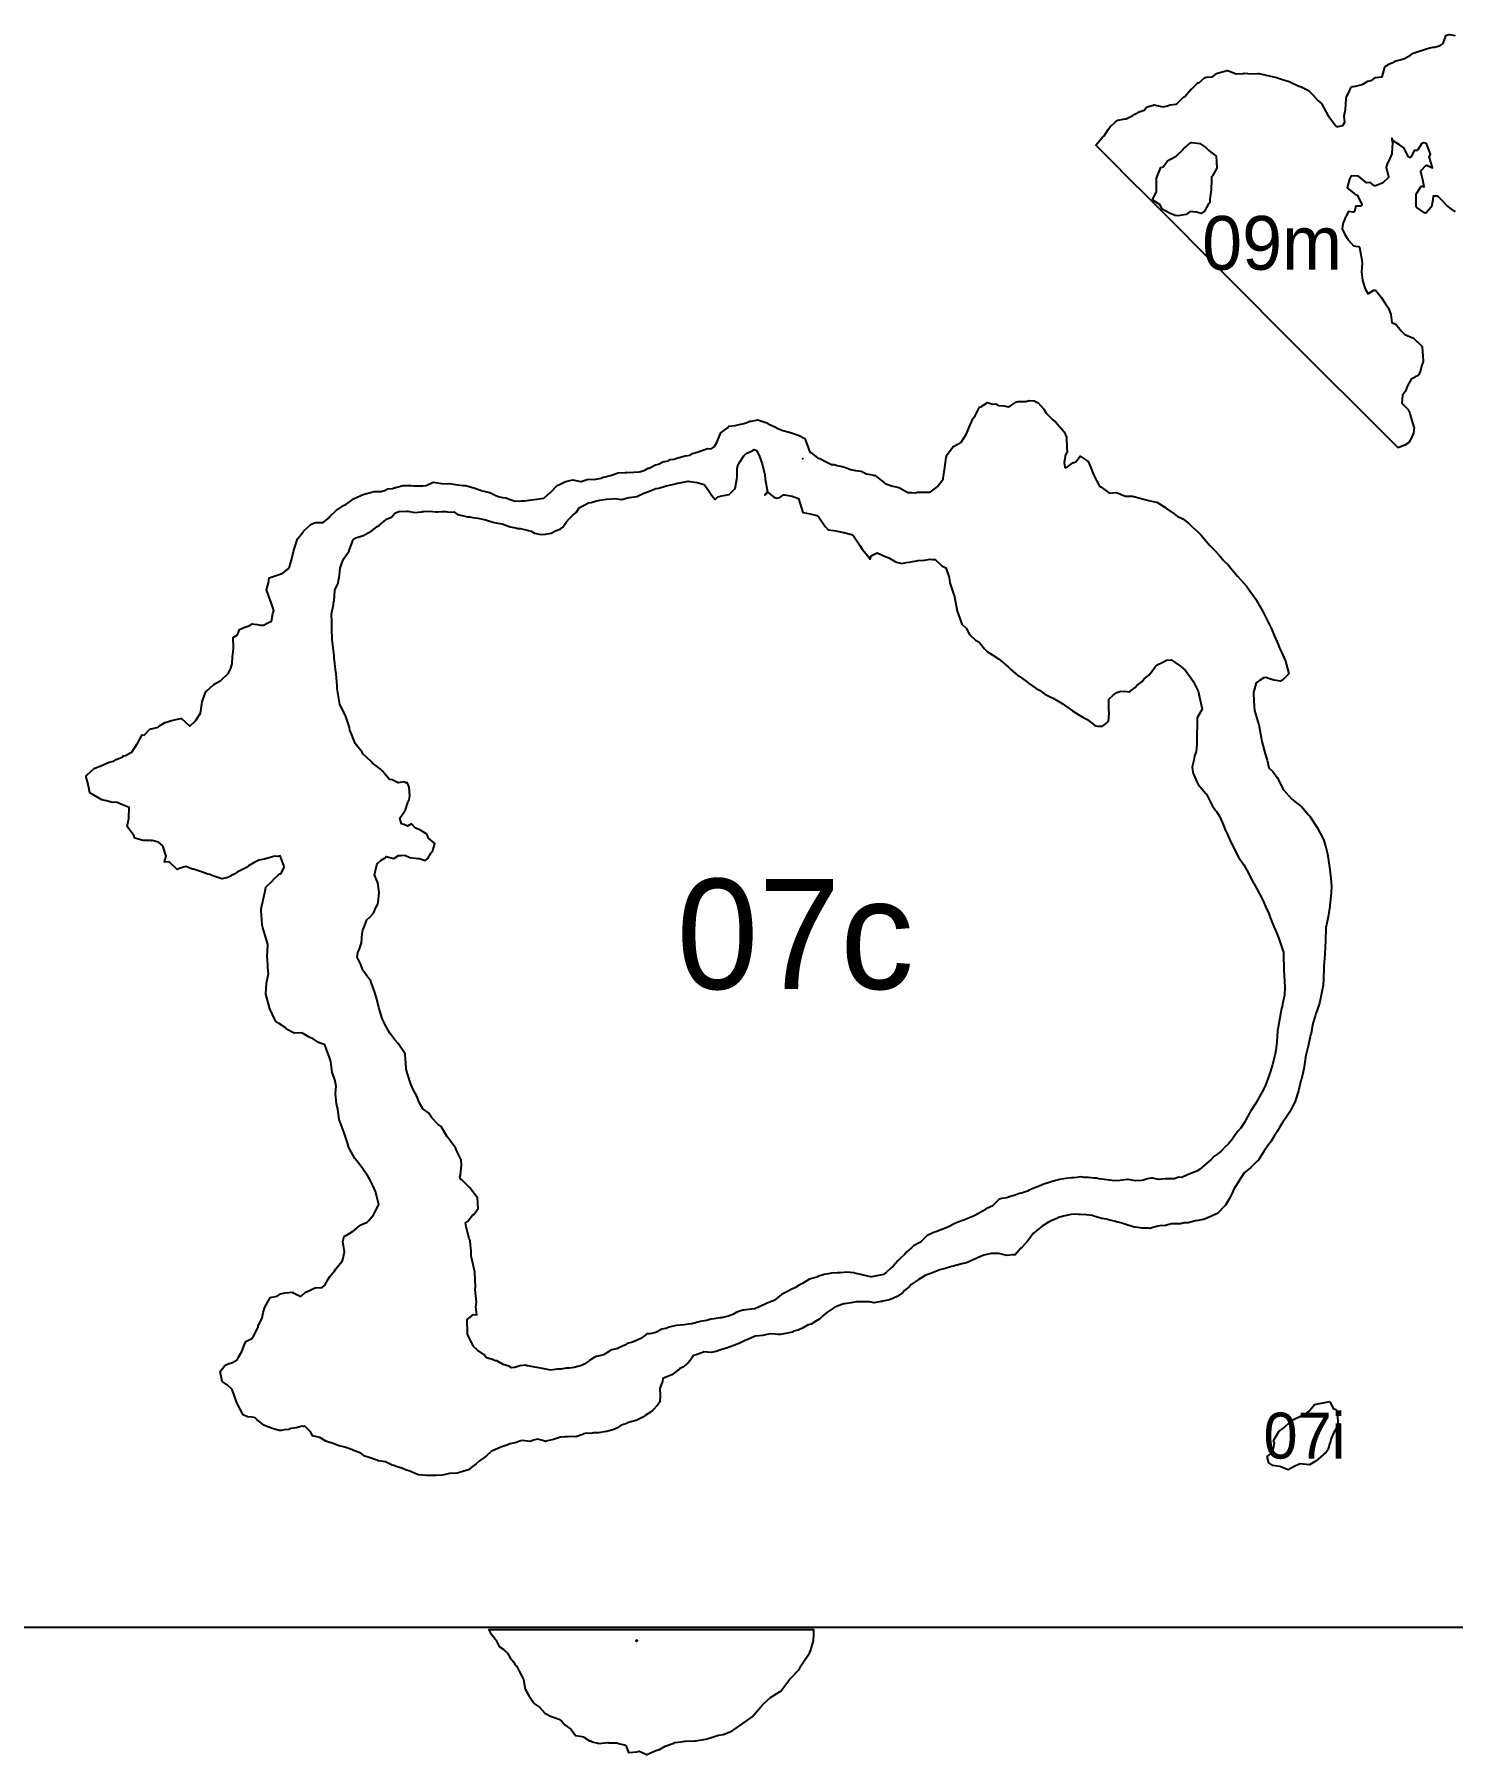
# Model space of a CAD drawing. Header units: millimetres. Extents: x 0 to 600, y 0 to 900.
# Drawn here: x 128.2 to 205.5, y 725.8 to 819.5 of the extents above; entities that cross this region are included whole.
import ezdxf
from ezdxf.enums import TextEntityAlignment as Align

# ---------------------------------------------------------------- set-up
doc = ezdxf.new("R2010")
doc.units = ezdxf.units.MM
doc.layers.add('CORTE', color=1, linetype='Continuous')
doc.layers.add('GRABADO', color=5, linetype='Continuous')

msp = doc.modelspace()

# ---------------------------------------------------------------- linework, layer by layer
at = {"layer": 'CORTE'}
for points in [[(205.63, 809.848), (205.402, 810.01), (205.155, 810.205), (205.15, 810.208), (204.882, 810.491), (204.674, 810.712), (204.424, 810.703), (204.396, 810.503), (204.32, 810.134), (204.317, 810.118), (204.305, 810.102), (204.047, 809.811), (204.039, 809.803), (204.024, 809.794), (204.009, 809.789), (203.985, 809.786), (203.961, 809.794), (203.952, 809.8), (203.522, 810.094), (203.514, 810.101), (203.506, 810.111), (203.495, 810.128), (203.492, 810.145), (203.492, 810.152), (203.496, 810.824), (203.496, 810.833), (203.5, 810.847), (203.505, 810.859), (203.749, 811.222), (203.764, 811.236), (203.787, 811.247), (203.806, 811.249), (203.82, 811.248), (203.921, 811.221), (203.87, 811.499), (203.739, 812.047), (203.737, 812.056), (203.737, 812.067), (203.739, 812.076), (203.744, 812.096), (203.756, 812.112), (204.018, 812.373), (204.032, 812.385), (204.054, 812.391), (204.063, 812.392), (204.076, 812.392), (204.092, 812.388), (204.098, 812.385), (204.376, 812.256), (204.21, 812.808), (204.206, 812.816), (204.206, 812.832), (204.206, 812.836), (204.206, 812.846), (204.21, 812.859), (204.273, 813.001), (204.059, 813.581), (203.887, 813.604), (203.787, 813.558), (203.576, 813.227), (203.571, 813.22), (203.559, 813.207), (203.547, 813.2), (203.534, 813.194), (203.518, 813.191), (203.511, 813.191), (203.389, 813.193), (203.213, 812.858), (203.209, 812.847), (203.19, 812.828), (203.178, 812.82), (203.164, 812.814), (203.137, 812.811), (203.114, 812.818), (203.102, 812.825), (203.09, 812.834), (203.083, 812.843), (203.079, 812.849), (202.819, 813.342), (202.586, 813.495), (202.243, 813.722), (202.237, 813.726), (202.226, 813.736), (202.221, 813.744), (202.218, 813.75), (202.169, 813.867), (202.164, 813.791), (202.197, 813.639), (202.199, 813.631), (202.199, 813.621), (202.164, 813.038), (202.162, 813.028), (202.159, 813.019), (201.983, 812.588), (201.979, 812.581), (201.978, 812.579), (201.926, 812.503), (201.849, 812.284), (201.975, 811.766), (201.975, 811.752), (201.974, 811.74), (201.971, 811.729), (201.962, 811.711), (201.694, 811.444), (201.681, 811.438), (201.511, 811.366), (201.279, 811.268), (201.272, 811.266), (201.266, 811.264), (201.258, 811.263), (201.246, 811.263), (201.234, 811.266), (201.227, 811.268), (201.218, 811.271), (201.21, 811.277), (200.983, 811.446), (200.809, 811.436), (200.804, 811.436), (200.789, 811.438), (200.773, 811.444), (200.763, 811.45), (200.34, 811.795), (200.327, 811.796), (200.322, 811.797), (200.29, 811.803), (199.954, 811.819), (199.855, 811.625), (199.722, 811.162), (200.105, 810.852), (200.244, 810.786), (200.258, 810.775), (200.266, 810.764), (200.27, 810.759), (200.525, 810.274), (200.53, 810.263), (200.533, 810.245), (200.532, 810.227), (200.526, 810.208), (200.516, 810.194), (200.505, 810.183), (200.498, 810.177), (200.489, 810.172), (200.478, 810.168), (200.467, 810.166), (200.202, 810.156), (200.127, 809.882), (200.125, 809.877), (200.117, 809.861), (200.101, 809.845), (200.086, 809.836), (200.075, 809.832), (200.06, 809.828), (200.046, 809.83), (199.801, 809.865), (199.648, 809.607), (199.507, 809.248), (199.466, 809.076), (199.453, 808.926), (199.593, 808.659), (199.786, 808.323), (200.083, 808.001), (200.337, 807.973), (200.345, 807.972), (200.355, 807.968), (200.363, 807.965), (200.371, 807.96), (200.382, 807.951), (200.395, 807.933), (200.4, 807.918), (200.402, 807.912), (200.503, 807.324), (200.546, 807.072), (200.547, 807.062), (200.546, 807.053), (200.502, 806.576), (200.56, 806.109), (200.704, 805.658), (200.834, 805.435), (200.865, 805.392), (200.891, 805.404), (201.184, 805.577), (201.19, 805.583), (201.211, 805.59), (201.221, 805.592), (201.234, 805.593), (201.248, 805.591), (201.262, 805.586), (201.273, 805.579), (201.283, 805.571), (201.574, 805.21), (201.577, 805.207), (201.816, 804.84), (201.977, 804.613), (201.981, 804.606), (201.984, 804.6), (202.101, 804.26), (202.104, 804.253), (202.164, 803.826), (202.369, 803.74), (202.375, 803.737), (202.386, 803.729), (202.676, 803.366), (202.878, 803.17), (203.253, 803.012), (203.311, 802.996), (203.327, 802.987), (203.799, 802.531), (203.809, 802.521), (203.818, 802.501), (203.821, 802.488), (203.869, 801.735), (203.87, 801.722), (203.866, 801.708), (203.785, 801.44), (203.702, 801.146), (203.702, 801.139), (203.621, 800.968), (203.615, 800.956), (203.601, 800.943), (203.592, 800.937), (203.254, 800.755), (203.25, 800.753), (203.215, 800.74), (203.007, 800.335), (202.906, 800.086), (202.902, 800.077), (202.744, 799.866), (202.707, 799.424), (203.046, 799.085), (203.051, 799.077), (203.055, 799.072), (203.142, 798.891), (203.145, 798.886), (203.19, 798.729), (203.37, 798.114), (203.371, 798.105), (203.372, 798.096), (203.339, 797.805), (203.336, 797.796), (203.26, 797.591), (203.258, 797.585), (203.084, 797.289), (203.079, 797.28), (203.066, 797.268), (202.871, 797.15), (202.867, 797.145), (202.551, 797.019), (202.549, 797.018), (202.536, 797.014), (202.52, 797.012), (202.508, 797.013), (202.492, 797.017), (202.474, 797.028), (196.304, 803.198), (196.304, 803.198), (193.83, 805.672), (191.938, 807.564), (190.256, 809.246), (188.874, 810.628), (187.765, 811.737), (187.021, 812.481), (187.021, 812.481), (186.023, 813.479), (186.119, 813.598), (186.409, 813.934), (186.416, 813.94), (186.421, 813.944), (186.488, 813.992), (186.714, 814.351), (186.825, 814.512), (186.829, 814.518), (186.84, 814.529), (187.092, 814.739), (187.093, 814.74), (187.227, 814.842), (187.238, 814.85), (187.252, 814.853), (187.613, 814.916), (187.617, 814.917), (187.67, 814.921), (187.687, 814.925), (188.041, 815.099), (188.151, 815.166), (188.152, 815.168), (188.433, 815.319), (188.439, 815.322), (188.668, 815.397), (188.8, 815.549), (188.807, 815.556), (188.815, 815.561), (188.824, 815.567), (189.167, 815.672), (189.178, 815.674), (189.185, 815.674), (189.27, 815.672), (189.278, 815.671), (189.285, 815.669), (189.358, 815.642), (189.698, 815.569), (189.94, 815.633), (190.079, 815.679), (190.085, 815.681), (190.384, 815.726), (190.463, 815.755), (190.469, 815.766), (190.474, 815.775), (190.482, 815.782), (190.833, 816.112), (190.837, 816.117), (190.846, 816.122), (190.874, 816.139), (191.196, 816.505), (191.204, 816.513), (191.217, 816.521), (191.234, 816.528), (191.25, 816.529), (191.57, 816.858), (191.577, 816.865), (191.592, 816.874), (191.606, 816.878), (191.636, 816.883), (191.959, 817.162), (191.972, 817.17), (191.983, 817.174), (192.082, 817.196), (192.088, 817.197), (192.391, 817.211), (192.588, 817.376), (192.592, 817.38), (192.607, 817.389), (192.784, 817.45), (192.787, 817.451), (193.192, 817.546), (193.2, 817.547), (193.209, 817.547), (193.219, 817.545), (193.227, 817.543), (193.244, 817.537), (193.266, 817.529), (193.675, 817.371), (194.034, 817.398), (194.043, 817.398), (194.076, 817.393), (194.089, 817.397), (194.097, 817.399), (194.111, 817.401), (194.506, 817.378), (194.858, 817.393), (194.863, 817.393), (194.935, 817.386), (195.003, 817.377), (195.007, 817.377), (195.38, 817.278), (195.805, 817.197), (195.807, 817.197), (195.81, 817.196), (195.82, 817.194), (196.264, 817.038), (196.559, 816.952), (196.564, 816.951), (196.71, 816.887), (196.712, 816.887), (197.022, 816.733), (197.158, 816.685), (197.252, 816.655), (197.258, 816.652), (197.628, 816.456), (197.637, 816.449), (197.641, 816.445), (197.85, 816.223), (197.85, 816.223), (198.136, 815.913), (198.341, 815.739), (198.35, 815.73), (198.356, 815.72), (198.686, 815.083), (198.688, 815.08), (198.69, 815.074), (198.703, 815.059), (198.704, 815.057), (199.105, 814.539), (199.156, 814.507), (199.236, 814.494), (199.495, 814.553), (199.6, 814.735), (199.57, 815.064), (199.569, 815.07), (199.57, 815.084), (199.647, 815.423), (199.675, 816.016), (199.675, 816.022), (199.676, 816.03), (199.697, 816.124), (199.701, 816.135), (199.798, 816.309), (199.943, 816.638), (199.946, 816.643), (199.951, 816.65), (199.963, 816.662), (199.979, 816.672), (199.994, 816.677), (200.005, 816.678), (200.084, 816.677), (200.192, 816.691), (200.472, 816.77), (200.576, 816.812), (200.853, 816.968), (200.859, 816.972), (200.87, 816.975), (201.1, 817.026), (201.24, 817.15), (201.253, 817.157), (201.264, 817.161), (201.271, 817.163), (201.639, 817.204), (201.78, 817.738), (201.782, 817.745), (201.787, 817.754), (201.793, 817.765), (201.806, 817.778), (201.984, 817.887), (201.988, 817.89), (202.312, 818.033), (202.39, 818.073), (202.395, 818.075), (202.4, 818.077), (202.612, 818.131), (202.799, 818.18), (202.85, 818.211), (202.852, 818.213), (203.18, 818.393), (203.319, 818.492), (203.327, 818.496), (203.335, 818.499), (203.592, 818.584), (203.888, 818.683), (203.891, 818.684), (204, 818.711), (204.241, 818.784), (204.244, 818.785), (204.406, 818.821), (204.415, 818.824), (204.429, 818.824), (204.513, 818.82), (204.802, 818.91), (204.968, 819.023), (205.105, 819.437), (205.107, 819.445), (205.112, 819.453), (205.117, 819.461), (205.128, 819.472), (205.136, 819.477), (205.147, 819.484), (205.279, 819.516), (205.288, 819.519), (205.309, 819.519), (205.617, 819.459)], [(124.287, 732.757), (207.26, 732.757)]]:
    msp.add_lwpolyline(points, dxfattribs=at)
for points in [[(186.765, 794.529), (187.164, 794.555), (187.597, 794.376), (187.615, 794.375), (187.638, 794.365), (188.031, 794.371), (188.451, 794.249), (188.476, 794.246), (188.51, 794.235), (188.917, 794.13), (189.233, 794.048), (189.36, 794.03), (189.646, 793.849), (189.844, 793.725), (189.892, 793.677), (190.309, 793.406), (190.462, 793.275), (190.765, 793.125), (191.077, 792.893), (191.257, 792.704), (191.596, 792.426), (191.746, 792.262), (192.054, 791.891), (192.249, 791.675), (192.526, 791.385), (192.747, 791.144), (192.988, 790.866), (193.241, 790.625), (193.468, 790.357), (193.752, 790.01), (193.909, 789.817), (194.254, 789.442), (194.366, 789.282), (194.751, 788.744), (194.775, 788.703), (194.787, 788.685), (195.139, 788.078), (195.359, 787.642), (195.467, 787.42), (195.609, 787.142), (195.769, 786.734), (195.973, 786.288), (196.063, 786.045), (196.15, 785.862), (196.374, 785.368), (196.55, 784.684), (196.21, 784.343), (196.087, 784.281), (195.725, 784.339), (195.434, 784.43), (195.293, 784.49), (195.193, 784.462), (194.944, 784.313), (194.774, 784.198), (194.64, 783.747), (194.62, 783.668), (194.63, 783.603), (194.657, 782.901), (194.687, 782.687), (194.898, 781.962), (194.906, 781.931), (194.91, 781.917), (195.065, 781.1), (195.085, 781.002), (195.259, 780.32), (195.369, 779.982), (195.466, 779.565), (195.676, 779.356), (195.918, 779.041), (196.241, 778.394), (196.244, 778.388), (196.285, 778.339), (196.689, 777.875), (196.722, 777.851), (196.965, 777.659), (197.193, 777.49), (197.247, 777.453), (197.626, 776.999), (197.705, 776.906), (197.717, 776.886), (198.097, 776.307), (198.266, 776), (198.444, 775.657), (198.552, 775.32), (198.665, 774.877), (198.733, 774.391), (198.781, 774.005), (198.84, 773.544), (198.882, 773.115), (198.857, 772.773), (198.8, 772.23), (198.786, 772.104), (198.78, 772.022), (198.688, 771.455), (198.571, 770.848), (198.569, 770.841), (198.569, 770.836), (198.54, 770.136), (198.53, 769.812), (198.517, 769.418), (198.462, 768.757), (198.459, 768.733), (198.456, 768.696), (198.431, 768.027), (198.413, 767.726), (198.352, 767.354), (198.27, 766.999), (198.216, 766.743), (198.107, 766.425), (198.028, 766.189), (197.982, 766.032), (197.855, 765.629), (197.76, 765.104), (197.739, 765.006), (197.719, 764.922), (197.61, 764.396), (197.465, 763.824), (197.462, 763.81), (197.459, 763.79), (197.372, 763.159), (197.234, 762.61), (197.222, 762.561), (197.211, 762.529), (197.071, 761.974), (196.933, 761.507), (196.899, 761.395), (196.774, 761.157), (196.641, 760.901), (196.596, 760.83), (196.348, 760.447), (196.248, 760.3), (196.052, 760.007), (195.905, 759.755), (195.777, 759.543), (195.56, 759.196), (195.487, 759.088), (195.212, 758.701), (195.192, 758.655), (195.056, 758.455), (194.889, 758.199), (194.85, 758.162), (194.515, 757.827), (194.482, 757.787), (194.111, 757.492), (193.831, 757.051), (193.768, 756.954), (193.548, 756.603), (193.436, 756.356), (193.31, 756.101), (193.092, 755.744), (193.003, 755.643), (192.713, 755.344), (192.609, 755.268), (192.303, 755.117), (192.089, 755.032), (191.894, 754.952), (191.483, 754.887), (191.479, 754.885), (191.469, 754.884), (191.063, 754.786), (190.843, 754.778), (190.649, 754.725), (190.325, 754.731), (190.222, 754.719), (190.156, 754.721), (189.82, 754.64), (189.521, 754.618), (189.409, 754.602), (189.144, 754.516), (188.996, 754.467), (188.908, 754.478), (188.558, 754.481), (188.173, 754.55), (188.127, 754.546), (188.073, 754.561), (187.671, 754.682), (187.392, 754.771), (187.235, 754.808), (187.03, 754.865), (186.797, 754.923), (186.617, 754.974), (186.364, 755.017), (186.046, 755.11), (185.922, 755.137), (185.828, 755.168), (185.501, 755.214), (185.195, 755.236), (185.08, 755.236), (184.945, 755.249), (184.673, 755.238), (184.514, 755.199), (184.272, 755.147), (183.945, 755.048), (183.886, 755.011), (183.651, 754.912), (183.485, 754.836), (183.444, 754.818), (183.111, 754.592), (183.015, 754.522), (182.735, 754.3), (182.616, 754.2), (182.387, 753.876), (182.305, 753.775), (182.016, 753.459), (181.942, 753.392), (181.632, 753.04), (181.486, 753.037), (181.175, 753.005), (180.812, 753.092), (180.742, 753.098), (180.678, 753.099), (180.33, 753.113), (180.025, 753.031), (179.932, 753.019), (179.701, 752.927), (179.545, 752.855), (179.5, 752.837), (179.149, 752.674), (178.984, 752.604), (178.732, 752.545), (178.384, 752.461), (178.331, 752.443), (178.179, 752.393), (177.922, 752.323), (177.812, 752.293), (177.52, 752.214), (177.264, 752.111), (177.122, 752.059), (176.727, 751.913), (176.724, 751.911), (176.348, 751.676), (176.285, 751.635), (175.973, 751.409), (175.88, 751.315), (175.6, 751.085), (175.488, 750.967), (175.209, 750.759), (175.009, 750.671), (174.793, 750.589), (174.417, 750.514), (174.378, 750.499), (174.31, 750.498), (173.953, 750.427), (173.696, 750.465), (173.523, 750.468), (173.291, 750.469), (173.1, 750.469), (172.96, 750.474), (172.699, 750.424), (172.332, 750.369), (172.293, 750.363), (172.181, 750.32), (171.897, 750.221), (171.804, 750.188), (171.525, 749.994), (171.374, 749.896), (171.152, 749.711), (170.981, 749.55), (170.761, 749.421), (170.516, 749.251), (170.354, 749.216), (170.011, 749.012), (169.958, 749.002), (169.809, 748.93), (169.561, 748.872), (169.471, 748.815), (169.14, 748.749), (168.824, 748.696), (168.708, 748.694), (168.577, 748.71), (168.291, 748.727), (168.107, 748.686), (167.889, 748.631), (167.504, 748.609), (167.473, 748.609), (167.464, 748.605), (167.092, 748.444), (166.957, 748.378), (166.695, 748.254), (166.437, 748.155), (166.295, 748.087), (165.896, 747.952), (165.891, 747.95), (165.874, 747.945), (165.484, 747.827), (165.331, 747.772), (165.06, 747.705), (164.665, 747.742), (164.647, 747.743), (164.64, 747.739), (164.252, 747.589), (164.109, 747.546), (163.913, 747.276), (163.795, 747.138), (163.522, 746.913), (163.345, 746.826), (163.14, 746.667), (162.925, 746.503), (162.735, 746.423), (162.438, 746.291), (162.405, 746.126), (162.269, 745.772), (162.288, 745.36), (162.268, 745.018), (162.147, 744.841), (161.912, 744.585), (161.764, 744.454), (161.462, 744.274), (161.369, 744.21), (160.98, 744.017), (160.973, 744.011), (160.951, 744.005), (160.557, 743.893), (160.41, 743.826), (160.163, 743.754), (159.926, 743.584), (159.763, 743.524), (159.372, 743.412), (159.354, 743.41), (159.345, 743.406), (158.928, 743.332), (158.658, 743.337), (158.512, 743.303), (158.279, 743.31), (158.114, 743.282), (158.047, 743.239), (157.697, 743.125), (157.378, 743.137), (157.271, 743.114), (157.107, 743.125), (156.861, 743.105), (156.737, 743.062), (156.463, 742.966), (156.149, 742.905), (156.036, 742.859), (155.889, 742.917), (155.595, 742.994), (155.376, 742.94), (155.202, 742.871), (154.904, 742.896), (154.768, 742.914), (154.685, 742.892), (154.379, 742.784), (154.097, 742.737), (153.979, 742.69), (153.608, 742.553), (153.579, 742.543), (153.57, 742.539), (153.187, 742.379), (153.081, 742.311), (152.82, 742.091), (152.675, 741.978), (152.437, 741.809), (152.263, 741.656), (152.058, 741.5), (151.835, 741.322), (151.643, 741.267), (151.245, 741.145), (151.218, 741.144), (151.198, 741.144), (150.809, 741.119), (150.586, 741.068), (150.399, 741.03), (150.076, 741.005), (149.969, 741.009), (149.889, 741.007), (149.543, 741.018), (149.12, 741.053), (149.092, 741.067), (149.061, 741.075), (148.646, 741.257), (148.396, 741.32), (148.199, 741.416), (147.892, 741.505), (147.761, 741.564), (147.676, 741.578), (147.311, 741.756), (146.931, 741.814), (146.874, 741.841), (146.796, 741.863), (146.433, 741.997), (146.188, 742.068), (145.968, 742.222), (145.536, 742.396), (145.528, 742.4), (145.514, 742.405), (145.091, 742.554), (144.789, 742.622), (144.644, 742.688), (144.41, 742.772), (144.207, 742.825), (144.054, 742.883), (143.744, 743.078), (143.333, 743.168), (143.249, 743.378), (142.927, 743.7), (142.846, 743.688), (142.775, 743.693), (142.446, 743.604), (142.163, 743.581), (142.043, 743.518), (141.785, 743.507), (141.621, 743.458), (141.513, 743.458), (141.149, 743.564), (140.907, 743.658), (140.686, 743.757), (140.303, 744.069), (140.212, 744.153), (140.046, 744.186), (139.797, 744.209), (139.563, 744.315), (139.234, 744.931), (139.198, 744.983), (139.194, 745.034), (138.96, 745.702), (138.682, 745.956), (138.412, 746.138), (138.312, 746.684), (138.549, 746.997), (138.742, 747.096), (138.968, 747.167), (139.229, 747.308), (139.309, 747.452), (139.477, 747.762), (139.629, 748.151), (139.708, 748.305), (140.027, 748.475), (140.125, 748.605), (140.35, 749.06), (140.368, 749.084), (140.379, 749.159), (140.591, 749.592), (140.641, 749.9), (140.745, 750.19), (140.973, 750.598), (141.023, 750.701), (141.409, 750.791), (141.583, 750.907), (141.826, 750.965), (142.26, 750.993), (142.302, 750.95), (142.366, 750.924), (142.697, 750.759), (142.947, 751.008), (143.064, 751.045), (143.396, 751.195), (143.454, 751.211), (143.481, 751.232), (143.872, 751.258), (144.004, 751.39), (144.192, 751.716), (144.274, 751.856), (144.552, 752.181), (144.601, 752.266), (144.933, 752.674), (144.962, 752.676), (144.987, 752.781), (145.088, 753.203), (144.99, 753.752), (145.053, 754.047), (145.163, 754.08), (145.517, 754.299), (145.531, 754.3), (145.903, 754.607), (145.935, 754.658), (146.311, 754.813), (146.406, 754.911), (146.657, 755.209), (146.719, 755.314), (146.92, 755.703), (146.945, 755.781), (146.767, 756.481), (146.623, 756.818), (146.456, 757.134), (146.346, 757.316), (146.072, 757.721), (145.823, 758.056), (145.642, 758.276), (145.341, 758.838), (145.297, 758.938), (145.239, 759.136), (145.06, 759.685), (144.955, 759.968), (144.798, 760.414), (144.722, 760.949), (144.652, 761.257), (144.595, 761.828), (144.635, 762.231), (144.553, 762.591), (144.404, 762.966), (144.327, 763.56), (144.254, 763.791), (144.1, 764.228), (144.011, 764.482), (143.657, 764.597), (143.367, 764.795), (143.193, 764.882), (142.752, 765.136), (142.335, 765.104), (141.926, 765.33), (141.841, 765.415), (141.477, 765.656), (141.377, 765.729), (141.346, 765.754), (141.287, 765.849), (141.013, 766.441), (140.846, 767.04), (140.799, 767.232), (140.823, 767.828), (140.94, 768.366), (140.925, 768.446), (140.878, 769.113), (140.868, 769.246), (140.866, 769.27), (140.906, 769.944), (140.831, 770.193), (140.635, 770.839), (140.602, 770.95), (140.591, 770.997), (140.573, 771.276), (140.54, 771.794), (140.533, 771.891), (140.658, 772.438), (140.766, 772.93), (140.799, 773.064), (141.143, 773.399), (141.177, 773.447), (141.538, 773.789), (141.603, 773.793), (141.784, 774.135), (141.773, 774.246), (141.568, 774.766), (141.42, 774.73), (141.292, 774.747), (141.023, 774.674), (140.725, 774.59), (140.608, 774.568), (140.412, 774.539), (140.232, 774.448), (140.191, 774.418), (139.843, 774.222), (139.732, 774.138), (139.447, 773.981), (139.236, 773.885), (139.059, 773.778), (138.766, 773.611), (138.648, 773.566), (138.389, 773.522), (138.181, 773.584), (137.895, 773.681), (137.735, 773.759), (137.639, 773.77), (137.292, 773.897), (136.899, 774.022), (136.855, 774.037), (136.793, 774.048), (136.427, 774.192), (136.067, 774.073), (136.045, 774.069), (135.951, 774.034), (135.523, 774.44), (135.276, 774.429), (135.359, 774.755), (135.173, 775.311), (134.942, 775.513), (134.599, 775.613), (134.556, 775.595), (134.517, 775.599), (134.112, 775.597), (133.659, 775.734), (133.601, 775.874), (133.238, 776.363), (133.323, 776.805), (133.335, 777.406), (132.976, 777.55), (132.694, 777.668), (132.559, 777.687), (132.429, 777.682), (132.111, 777.764), (131.86, 777.828), (131.645, 777.954), (131.194, 778.203), (131.082, 778.749), (131.009, 779.05), (131.011, 779.158), (131.062, 779.182), (131.428, 779.525), (131.453, 779.538), (131.474, 779.542), (131.847, 779.695), (131.962, 779.75), (132.252, 779.867), (132.517, 779.932), (132.637, 780.024), (132.997, 780.166), (133.024, 780.21), (133.143, 780.232), (133.438, 780.391), (133.497, 780.409), (133.771, 780.868), (133.779, 780.87), (133.791, 780.886), (134.059, 781.358), (134.153, 781.339), (134.465, 781.664), (134.527, 781.691), (134.63, 781.711), (134.922, 781.773), (135.005, 781.857), (135.314, 782.04), (135.539, 782.101), (135.73, 782.159), (136.14, 782.245), (136.149, 782.247), (136.191, 782.247), (136.643, 781.835), (136.96, 782.12), (136.962, 782.122), (137.227, 782.536), (137.267, 782.776), (137.331, 783.16), (137.461, 783.569), (137.541, 783.733), (137.581, 783.764), (137.941, 784.088), (137.957, 784.103), (138.046, 784.159), (138.348, 784.319), (138.394, 784.369), (138.71, 784.667), (138.752, 784.726), (138.891, 784.998), (138.951, 785.229), (138.975, 785.606), (139.015, 785.899), (139.023, 786.092), (139.021, 786.666), (139.246, 786.816), (139.357, 787.1), (139.644, 787.236), (139.912, 787.326), (140.056, 787.41), (140.313, 787.368), (140.509, 787.341), (140.665, 787.334), (140.874, 787.438), (141.099, 787.562), (141.176, 787.966), (141.221, 788.124), (141.2, 788.244), (141.096, 788.509), (140.933, 788.952), (140.822, 789.254), (140.939, 789.645), (140.977, 789.909), (141.363, 790.037), (141.572, 790.106), (141.746, 790.188), (141.992, 790.381), (142.088, 790.52), (142.191, 790.871), (142.306, 791.354), (142.337, 791.47), (142.364, 791.534), (142.526, 792.037), (142.699, 792.249), (142.86, 792.468), (143.072, 792.661), (143.257, 792.841), (143.497, 792.924), (143.909, 792.938), (143.913, 792.938), (144.256, 793.204), (144.288, 793.253), (144.628, 793.584), (144.675, 793.628), (145.029, 793.853), (145.146, 793.912), (145.408, 794.083), (145.566, 794.225), (145.812, 794.336), (146.099, 794.456), (146.223, 794.49), (146.5, 794.565), (146.63, 794.591), (146.697, 794.614), (147.06, 794.609), (147.34, 794.682), (147.44, 794.763), (147.703, 794.783), (147.861, 794.83), (147.929, 794.849), (148.278, 794.95), (148.602, 794.936), (148.708, 794.949), (148.852, 794.933), (149.134, 794.935), (149.353, 794.923), (149.529, 794.953), (149.88, 795.111), (149.95, 795.129), (150.024, 795.109), (150.389, 795.049), (150.72, 795.037), (150.807, 795.045), (150.919, 795.029), (151.243, 794.989), (151.555, 794.95), (151.673, 794.942), (151.798, 794.914), (152.126, 794.811), (152.541, 794.673), (152.561, 794.668), (152.591, 794.662), (153.007, 794.56), (153.29, 794.423), (153.458, 794.342), (153.693, 794.294), (153.883, 794.278), (154.049, 794.209), (154.326, 794.11), (154.625, 794.089), (154.726, 794.104), (154.895, 794.112), (155.14, 794.15), (155.284, 794.163), (155.554, 794.198), (155.931, 794.248), (155.941, 794.25), (156.297, 794.567), (156.3, 794.57), (156.665, 794.943), (156.687, 794.958), (156.72, 794.971), (157.089, 795.143), (157.206, 795.184), (157.525, 795.251), (157.934, 795.164), (157.964, 795.16), (157.979, 795.16), (158.354, 795.291), (158.627, 795.263), (158.77, 795.29), (159.069, 795.352), (159.171, 795.403), (159.214, 795.405), (159.579, 795.498), (159.788, 795.556), (159.986, 795.628), (160.379, 795.661), (160.427, 795.66), (160.46, 795.655), (160.836, 795.676), (161.148, 795.688), (161.235, 795.714), (161.448, 795.772), (161.634, 795.891), (161.689, 795.886), (162.022, 796.064), (162.187, 796.108), (162.422, 796.232), (162.738, 796.296), (162.827, 796.354), (163.041, 796.374), (163.24, 796.461), (163.322, 796.47), (163.651, 796.558), (163.913, 796.602), (164.039, 796.683), (164.427, 796.802), (164.433, 796.811), (164.465, 796.815), (164.865, 796.964), (165.059, 796.949), (165.229, 797.051), (165.377, 797.28), (165.541, 797.694), (165.598, 797.819), (165.932, 798.068), (166.028, 798.174), (166.375, 798.214), (166.681, 798.279), (166.775, 798.311), (166.981, 798.353), (167.181, 798.447), (167.267, 798.447), (167.613, 798.524), (168.052, 798.384), (168.09, 798.362), (168.179, 798.309), (168.54, 798.147), (168.701, 798.046), (168.98, 797.936), (169.395, 797.826), (169.429, 797.811), (169.438, 797.806), (169.867, 797.664), (170.17, 797.511), (170.444, 796.767), (170.495, 796.735), (170.886, 796.426), (170.982, 796.417), (171.339, 796.236), (171.632, 796.087), (171.763, 796.081), (171.927, 796.029), (172.204, 795.983), (172.438, 795.9), (172.652, 795.814), (172.934, 795.756), (173.07, 795.741), (173.238, 795.728), (173.532, 795.58), (173.93, 795.505), (173.966, 795.493), (173.998, 795.482), (174.458, 795.122), (174.555, 795.059), (174.887, 794.928), (175.3, 794.832), (175.338, 794.809), (175.411, 794.773), (175.78, 794.565), (175.986, 794.565), (176.179, 794.55), (176.309, 794.579), (176.601, 794.581), (176.983, 794.583), (176.999, 794.583), (177.357, 794.847), (177.404, 794.891), (177.703, 795.286), (177.707, 795.292), (177.713, 795.325), (177.794, 795.921), (177.871, 796.468), (177.904, 796.572), (177.93, 796.629), (178.231, 797.025), (178.312, 797.091), (178.687, 797.314), (178.972, 797.731), (179.016, 797.855), (179.185, 798.251), (179.338, 798.61), (179.449, 798.745), (179.694, 799.217), (179.771, 799.228), (180.12, 799.461), (180.4, 799.379), (180.581, 799.387), (180.742, 799.302), (181.011, 799.283), (181.276, 799.227), (181.384, 799.278), (181.709, 799.505), (181.801, 799.522), (181.927, 799.529), (182.221, 799.523), (182.4, 799.58), (182.668, 799.556), (182.895, 799.453), (183.192, 799.1), (183.33, 798.878), (183.685, 798.523), (183.831, 798.414), (184.185, 798.014), (184.303, 797.875), (184.435, 797.569), (184.459, 797.001), (184.467, 796.762), (184.385, 796.623), (184.304, 796.203), (184.34, 795.952), (184.422, 795.909), (184.486, 795.96), (184.775, 796.188), (184.948, 796.243), (185.169, 796.543), (185.605, 796.248), (185.749, 795.966), (185.912, 795.539), (186.058, 795.216), (186.226, 794.911), (186.302, 794.869), (186.713, 794.565), (186.765, 794.529)], [(170.081, 796.436), (170.057, 796.417), (170.049, 796.4), (170.049, 796.393), (170.081, 796.436)], [(198.778, 745.048), (198.972, 744.668), (199.126, 744.602), (199.208, 744.227), (199.217, 743.916), (199.298, 743.803), (199.178, 743.658), (198.979, 743.31), (198.858, 743.023), (198.818, 742.877), (198.753, 742.67), (198.692, 742.425), (198.577, 742.278), (198.148, 741.906), (198.038, 741.815), (197.68, 741.594), (197.166, 741.657), (196.879, 741.527), (196.509, 741.319), (196.063, 741.498), (195.682, 741.554), (195.456, 741.703), (195.374, 742.042), (195.64, 742.247), (195.719, 742.499), (195.768, 742.8), (195.716, 742.906), (195.799, 743.06), (196.003, 743.414), (196.271, 743.61), (196.626, 743.929), (196.806, 744.07), (197.188, 744.253), (197.479, 744.385), (197.649, 744.494), (197.954, 744.889), (198.778, 745.048)], [(161.014, 731.993), (161.058, 732.018), (161.052, 732.029), (161.03, 732.036), (160.951, 732.006), (160.994, 731.996), (161.014, 731.993)]]:
    msp.add_lwpolyline(points, close=True, dxfattribs=at)
at = {"layer": 'GRABADO'}
for points in [[(192.617, 812.224), (192.383, 811.809), (192.336, 811.755), (192.336, 811.618), (192.322, 811.051), (192.249, 810.544), (192.246, 810.36), (192.173, 810.293), (191.945, 809.889), (191.778, 809.76), (191.518, 809.832), (191.322, 809.848), (191.167, 809.864), (190.956, 809.711), (190.628, 809.662), (190.52, 809.63), (190.353, 809.657), (190.042, 809.777), (189.655, 809.997), (189.532, 810.241), (189.112, 810.503), (189.334, 810.957), (189.345, 811.492), (189.342, 811.682), (189.376, 811.777), (189.565, 812.266), (189.692, 812.303), (189.941, 812.634), (190.069, 812.697), (190.417, 812.885), (190.43, 812.911), (190.784, 813.252), (190.806, 813.284), (191.189, 813.609), (191.229, 813.636), (191.263, 813.623), (191.694, 813.574), (192.022, 813.356), (192.188, 813.2), (192.59, 812.895), (192.617, 812.224)], [(171.274, 792.715), (171.443, 792.527), (171.752, 792.501), (171.853, 792.481), (171.931, 792.458), (172.287, 792.385), (172.718, 792.283), (172.739, 792.275), (172.763, 792.262), (172.815, 792.198), (173.179, 791.666), (173.299, 791.482), (173.597, 791.109), (173.729, 790.936), (173.791, 791.108), (174.114, 791.277), (174.515, 791.095), (174.595, 791.059), (174.742, 791.005), (175.054, 790.824), (175.17, 790.777), (175.464, 790.694), (175.695, 790.753), (175.864, 790.767), (176.16, 790.824), (176.269, 790.837), (176.328, 790.857), (176.694, 790.88), (177.008, 790.93), (177.122, 790.919), (177.276, 790.916), (177.631, 790.573), (177.854, 790.459), (178.03, 789.925), (178.07, 789.646), (178.297, 788.994), (178.33, 788.917), (178.328, 788.878), (178.481, 788.096), (178.532, 787.95), (178.734, 787.397), (178.969, 787.173), (179.147, 786.835), (179.469, 786.523), (179.673, 786.401), (179.968, 786.042), (180.129, 785.881), (180.423, 785.71), (180.726, 785.501), (180.898, 785.377), (181.266, 785.045), (181.383, 784.94), (181.785, 784.594), (181.852, 784.554), (182.177, 784.313), (182.327, 784.211), (182.359, 784.183), (182.787, 783.895), (182.952, 783.8), (183.255, 783.57), (183.55, 783.431), (183.702, 783.359), (184.098, 783.129), (184.165, 783.094), (184.194, 783.074), (184.638, 782.753), (184.767, 782.67), (185.099, 782.459), (185.371, 782.296), (185.56, 782.189), (185.962, 781.895), (186.022, 781.854), (186.122, 781.826), (186.389, 781.843), (186.618, 781.992), (186.718, 782.113), (186.753, 782.517), (186.747, 782.736), (186.738, 783.301), (186.971, 783.516), (187.183, 783.672), (187.401, 783.742), (187.747, 783.727), (187.839, 783.704), (187.882, 783.714), (188.171, 783.944), (188.258, 784.045), (188.548, 784.273), (188.654, 784.388), (188.921, 784.613), (189.034, 784.734), (189.271, 785.074), (189.369, 785.168), (189.684, 785.329), (189.89, 785.423), (190.143, 785.443), (190.355, 785.308), (190.638, 785.098), (190.92, 784.867), (191.152, 784.54), (191.334, 784.278), (191.611, 783.744), (191.648, 783.578), (191.832, 782.759), (191.816, 782.72), (191.556, 782.279), (191.561, 781.684), (191.537, 781.569), (191.535, 781.482), (191.53, 780.842), (191.502, 780.453), (191.417, 780.199), (191.377, 779.976), (191.277, 779.615), (191.31, 779.315), (191.544, 778.81), (191.605, 778.655), (192.025, 778.163), (192.047, 778.132), (192.057, 778.122), (192.392, 777.48), (192.612, 777.186), (192.796, 776.892), (192.966, 776.475), (193.08, 776.189), (193.216, 775.924), (193.391, 775.52), (193.609, 775.095), (193.712, 774.862), (193.807, 774.702), (194.097, 774.273), (194.355, 773.827), (194.446, 773.63), (194.567, 773.399), (194.794, 773), (194.931, 772.734), (195.131, 772.35), (195.335, 771.89), (195.444, 771.677), (195.541, 771.417), (195.715, 770.963), (195.86, 770.624), (196.01, 770.273), (196.211, 769.661), (196.251, 769.519), (196.26, 769.468), (196.262, 769.3), (196.275, 768.71), (196.283, 768.554), (196.305, 767.942), (196.332, 767.619), (196.321, 767.172), (196.205, 766.687), (196.182, 766.567), (196.159, 766.449), (196.068, 765.941), (195.96, 765.436), (195.942, 765.331), (195.928, 765.241), (195.898, 764.642), (195.837, 764.164), (195.801, 763.987), (195.763, 763.838), (195.661, 763.384), (195.481, 762.821), (195.48, 762.819), (195.479, 762.816), (195.28, 762.273), (195.164, 762.041), (195.027, 761.778), (194.827, 761.418), (194.756, 761.302), (194.482, 760.884), (194.469, 760.858), (194.409, 760.756), (194.2, 760.388), (194.146, 760.277), (193.913, 759.916), (193.784, 759.783), (193.587, 759.508), (193.435, 759.29), (193.265, 759.076), (193.06, 758.894), (192.889, 758.707), (192.681, 758.535), (192.467, 758.384), (192.309, 758.222), (192.081, 758.032), (191.932, 757.895), (191.679, 757.686), (191.537, 757.592), (191.16, 757.445), (191.129, 757.429), (191.06, 757.413), (190.717, 757.25), (190.56, 757.273), (190.308, 757.178), (189.921, 757.168), (189.875, 757.168), (189.813, 757.165), (189.45, 757.141), (189.134, 757.204), (189.029, 757.214), (188.85, 757.171), (188.632, 757.094), (188.522, 757.09), (188.196, 757.071), (187.801, 757.133), (187.762, 757.139), (187.732, 757.14), (187.361, 757.089), (187.06, 757.07), (186.927, 757.078), (186.779, 757.093), (186.491, 757.143), (186.201, 757.18), (186.061, 757.204), (185.926, 757.219), (185.64, 757.24), (185.393, 757.252), (185.218, 757.274), (184.988, 757.249), (184.81, 757.235), (184.701, 757.22), (184.395, 757.197), (184.05, 757.136), (183.99, 757.127), (183.854, 757.085), (183.592, 757.007), (183.488, 756.972), (183.19, 756.881), (182.946, 756.78), (182.793, 756.725), (182.428, 756.568), (182.401, 756.553), (182.299, 756.509), (181.987, 756.396), (181.864, 756.375), (181.588, 756.263), (181.306, 756.194), (181.178, 756.148), (180.91, 756.107), (180.781, 756.059), (180.751, 756.043), (180.422, 755.727), (180.354, 755.687), (180.023, 755.527), (179.89, 755.422), (179.631, 755.281), (179.401, 755.158), (179.229, 755.084), (178.868, 754.944), (178.828, 754.928), (178.708, 754.882), (178.431, 754.772), (178.347, 754.733), (178.04, 754.575), (177.845, 754.488), (177.634, 754.414), (177.303, 754.284), (177.232, 754.266), (177.004, 754.158), (176.846, 754.087), (176.816, 754.068), (176.489, 753.75), (176.436, 753.702), (176.092, 753.524), (175.992, 753.421), (175.725, 753.203), (175.613, 753.07), (175.355, 752.812), (175.23, 752.709), (174.99, 752.425), (174.868, 752.326), (174.612, 752.076), (174.449, 751.97), (174.179, 751.913), (173.819, 751.837), (173.749, 751.835), (173.668, 751.846), (173.296, 751.952), (172.882, 752.043), (172.867, 752.046), (172.853, 752.047), (172.452, 752.081), (172.113, 752.057), (172.037, 752.058), (171.928, 752.048), (171.623, 752.038), (171.439, 752.005), (171.224, 751.959), (170.874, 751.847), (170.83, 751.826), (170.691, 751.78), (170.426, 751.713), (170.34, 751.66), (170.044, 751.481), (169.867, 751.389), (169.653, 751.26), (169.387, 751.129), (169.26, 751.054), (168.906, 750.872), (168.873, 750.853), (168.508, 750.568), (168.493, 750.555), (168.483, 750.55), (168.085, 750.384), (167.972, 750.322), (167.687, 750.199), (167.446, 750.091), (167.262, 750.067), (166.962, 750.029), (166.846, 750.027), (166.785, 750.013), (166.465, 749.905), (166.283, 749.793), (166.061, 749.706), (165.697, 749.618), (165.642, 749.605), (165.551, 749.598), (165.228, 749.556), (165.052, 749.522), (164.823, 749.464), (164.443, 749.397), (164.422, 749.388), (164.345, 749.364), (164.003, 749.279), (163.832, 749.257), (163.585, 749.215), (163.169, 749.189), (163.165, 749.189), (162.774, 749.089), (162.601, 749.021), (162.37, 748.978), (162.078, 748.818), (161.972, 748.782), (161.728, 748.721), (161.56, 748.729), (161.5, 748.681), (161.191, 748.453), (161.029, 748.386), (160.781, 748.28), (160.486, 748.195), (160.394, 748.13), (160.003, 747.945), (159.992, 747.937), (159.962, 747.929), (159.584, 747.846), (159.464, 747.756), (159.197, 747.578), (158.918, 747.52), (158.785, 747.497), (158.456, 747.291), (158.419, 747.253), (158.144, 747.082), (158.026, 747.027), (157.997, 746.996), (157.59, 746.888), (157.344, 746.866), (157.167, 746.86), (156.875, 746.813), (156.749, 746.799), (156.67, 746.801), (156.33, 746.749), (155.88, 746.835), (155.867, 746.84), (155.865, 746.841), (155.451, 746.915), (155.065, 746.987), (155.01, 746.99), (154.94, 747.03), (154.628, 746.985), (154.367, 746.897), (154.188, 746.882), (154.031, 746.96), (153.725, 747.065), (153.375, 747.267), (153.29, 747.26), (153.151, 747.334), (152.819, 747.428), (152.675, 747.605), (152.336, 747.845), (152.113, 748.043), (151.779, 748.71), (151.776, 748.745), (151.766, 749.517), (152.106, 749.79), (152.297, 749.764), (152.237, 750.192), (152.268, 750.459), (152.206, 751.142), (152.212, 751.255), (152.193, 751.704), (152.182, 752.018), (152.175, 752.082), (152.069, 752.58), (152.001, 752.882), (151.981, 752.953), (151.975, 753.246), (151.929, 753.754), (151.933, 753.806), (151.879, 753.932), (151.708, 754.559), (151.683, 754.768), (151.779, 754.845), (152.048, 755.194), (152.145, 755.256), (152.371, 755.552), (152.326, 756.145), (151.919, 756.675), (151.913, 756.687), (151.454, 757.135), (151.414, 757.146), (151.366, 757.266), (151.394, 757.388), (151.461, 757.921), (151.438, 758.212), (151.215, 758.65), (151.131, 758.862), (150.814, 759.276), (150.714, 759.419), (150.682, 759.469), (150.355, 760.024), (150.179, 760.134), (149.835, 760.498), (149.661, 760.77), (149.353, 760.989), (149.151, 761.324), (149.022, 761.673), (148.832, 762.001), (148.69, 762.33), (148.506, 762.891), (148.454, 763.087), (148.44, 763.149), (148.421, 763.491), (148.393, 763.935), (148.381, 763.983), (148.352, 764.03), (147.997, 764.554), (147.832, 764.745), (147.557, 765.104), (147.283, 765.6), (147.213, 765.758), (147.14, 765.915), (146.958, 766.5), (146.846, 766.954), (146.757, 767.278), (146.535, 767.896), (146.504, 767.988), (146.36, 768.166), (146.072, 768.541), (145.979, 768.852), (145.771, 769.254), (145.809, 769.512), (145.876, 769.641), (146.013, 770.037), (146.042, 770.526), (146.074, 770.725), (146.129, 770.841), (146.292, 771.275), (146.484, 771.453), (146.662, 771.644), (146.812, 771.997), (146.888, 772.132), (146.928, 772.396), (146.966, 772.764), (146.889, 773.308), (146.723, 773.739), (146.835, 774.282), (146.9, 774.383), (146.92, 774.397), (147.085, 774.537), (147.3, 774.655), (147.351, 774.727), (147.768, 774.626), (148.032, 774.783), (148.174, 774.792), (148.374, 774.8), (148.635, 774.681), (148.941, 774.651), (149.055, 774.617), (149.176, 774.624), (149.471, 774.518), (149.614, 774.623), (149.782, 774.91), (149.893, 775.055), (150.003, 775.444), (149.654, 775.724), (149.569, 775.946), (149.192, 776.185), (148.954, 776.283), (148.738, 776.52), (148.508, 776.392), (148.317, 776.485), (148.184, 776.507), (148.096, 776.818), (148.221, 777), (148.401, 777.285), (148.537, 777.68), (148.597, 777.816), (148.646, 778.038), (148.598, 778.51), (148.493, 778.758), (148.429, 778.755), (148.318, 778.797), (148.008, 778.745), (147.686, 778.913), (147.536, 778.931), (147.13, 779.393), (147.022, 779.506), (146.596, 779.837), (146.539, 779.91), (146.079, 780.32), (146.038, 780.416), (145.657, 780.89), (145.48, 781.359), (145.372, 781.611), (145.346, 781.764), (145.156, 782.368), (144.84, 782.997), (144.824, 783.02), (144.791, 783.241), (144.688, 783.885), (144.684, 783.914), (144.68, 784.028), (144.619, 784.711), (144.599, 784.774), (144.519, 785.558), (144.512, 785.679), (144.427, 786.386), (144.406, 786.556), (144.381, 787.181), (144.398, 787.535), (144.368, 787.937), (144.479, 788.456), (144.486, 788.57), (144.514, 788.649), (144.561, 789.239), (144.737, 789.633), (144.748, 789.786), (144.786, 789.903), (144.839, 790.437), (144.993, 790.865), (145.066, 790.984), (145.333, 791.394), (145.335, 791.417), (145.346, 791.452), (145.551, 791.987), (145.703, 792.091), (146.089, 792.216), (146.089, 792.217), (146.119, 792.229), (146.496, 792.431), (146.574, 792.475), (146.869, 792.715), (146.994, 792.792), (147.247, 792.999), (147.409, 793.128), (147.642, 793.215), (147.83, 793.436), (148.049, 793.524), (148.456, 793.554), (148.494, 793.545), (148.525, 793.544), (148.918, 793.479), (149.277, 793.518), (149.328, 793.522), (149.401, 793.524), (149.754, 793.538), (150.034, 793.511), (150.176, 793.51), (150.377, 793.52), (150.6, 793.537), (150.786, 793.501), (151.045, 793.502), (151.245, 793.364), (151.489, 793.302), (151.792, 793.235), (151.91, 793.237), (152.048, 793.209), (152.348, 793.17), (152.684, 793.088), (152.785, 793.073), (152.88, 793.046), (153.23, 792.93), (153.656, 792.857), (153.668, 792.854), (153.674, 792.852), (154.109, 792.69), (154.426, 792.634), (154.536, 792.602), (154.648, 792.598), (154.972, 792.536), (155.248, 792.458), (155.429, 792.355), (155.694, 792.294), (155.835, 792.278), (156.028, 792.298), (156.238, 792.324), (156.342, 792.345), (156.617, 792.489), (156.838, 792.575), (156.987, 792.671), (157.156, 792.951), (157.343, 793.144), (157.532, 793.333), (157.714, 793.482), (157.872, 793.73), (158.105, 793.863), (158.383, 794.007), (158.527, 794.022), (158.809, 794.106), (158.933, 794.135), (158.995, 794.145), (159.352, 794.198), (159.662, 794.224), (159.779, 794.233), (159.926, 794.214), (160.199, 794.18), (160.37, 794.239), (160.601, 794.285), (161.006, 794.34), (161.393, 794.528), (161.511, 794.569), (161.795, 794.676), (162.042, 794.788), (162.215, 794.798), (162.563, 794.912), (162.616, 794.921), (162.638, 794.928), (163.023, 795.023), (163.239, 795.074), (163.44, 795.1), (163.818, 795.172), (163.877, 795.165), (163.924, 795.155), (164.31, 795.101), (164.682, 795), (164.81, 794.843), (165.099, 794.396), (165.278, 794.191), (165.432, 794.331), (165.645, 794.385), (166.047, 794.463), (166.382, 794.784), (166.485, 795.396), (166.484, 795.88), (166.54, 796.114), (166.606, 796.198), (166.851, 796.568), (166.979, 796.692), (167.341, 796.857), (167.407, 796.9), (167.534, 796.855), (167.684, 796.584), (167.852, 796.131), (167.987, 795.526), (168.001, 795.284), (168.144, 794.607), (167.995, 794.414), (168.167, 794.572), (168.478, 794.315), (168.64, 794.251), (168.799, 794.284), (169.001, 794.443), (169.064, 794.445), (169.481, 794.367), (169.833, 794.23), (170.063, 793.472), (170.457, 793.396), (170.829, 793.302), (170.94, 793.221), (171.274, 792.715)], [(167.131, 732.607), (162.549, 732.607), (159.232, 732.607), (159.049, 732.607), (152.954, 732.607), (153.033, 732.432), (153.248, 732.163), (153.251, 732.158), (153.289, 732.09), (153.342, 732.038), (153.349, 732.029), (153.518, 731.705), (153.756, 731.525), (153.762, 731.52), (153.832, 731.44), (153.941, 731.349), (153.95, 731.341), (153.956, 731.332), (154.102, 731.082), (154.292, 730.856), (154.365, 730.739), (154.444, 730.646), (154.449, 730.64), (154.604, 730.344), (154.813, 729.944), (154.818, 729.937), (154.823, 729.918), (154.824, 729.912), (154.824, 729.911), (154.828, 729.897), (154.928, 729.37), (154.997, 729.247), (155.132, 729.036), (155.133, 729.036), (155.341, 728.692), (155.383, 728.625), (155.439, 728.573), (155.704, 728.394), (155.712, 728.389), (155.856, 728.224), (155.991, 728.071), (156.346, 727.887), (156.355, 727.883), (156.358, 727.881), (156.754, 727.732), (156.758, 727.73), (156.88, 727.666), (156.883, 727.664), (156.891, 727.659), (156.899, 727.652), (157.086, 727.431), (157.411, 727.192), (157.419, 727.187), (157.426, 727.178), (157.431, 727.173), (157.433, 727.169), (157.678, 726.854), (157.906, 726.805), (158.106, 726.769), (158.108, 726.769), (158.117, 726.766), (158.128, 726.761), (158.44, 726.56), (158.466, 726.557), (158.475, 726.555), (158.487, 726.55), (158.566, 726.501), (158.902, 726.426), (158.908, 726.424), (158.947, 726.407), (159.426, 726.467), (159.439, 726.467), (159.448, 726.465), (159.457, 726.463), (159.478, 726.452), (159.935, 726.441), (159.938, 726.441), (159.957, 726.439), (159.973, 726.431), (160.013, 726.404), (160.391, 726.317), (160.399, 726.313), (160.412, 726.307), (160.426, 726.291), (160.434, 726.279), (160.437, 726.271), (160.559, 725.922), (160.586, 725.921), (161.017, 725.958), (161.152, 725.987), (161.174, 725.987), (161.19, 725.981), (161.538, 725.809), (161.551, 725.808), (161.553, 725.808), (162.044, 726.027), (162.049, 726.03), (162.252, 726.083), (162.556, 726.271), (162.563, 726.276), (163.036, 726.429), (163.086, 726.458), (163.099, 726.464), (163.406, 726.505), (163.637, 726.536), (163.647, 726.536), (163.665, 726.533), (164.163, 726.561), (164.175, 726.561), (164.203, 726.554), (164.659, 726.634), (164.66, 726.635), (164.782, 726.652), (165.187, 726.776), (165.467, 726.87), (165.475, 726.872), (165.715, 726.897), (166.13, 727.067), (166.217, 727.11), (166.311, 727.18), (166.313, 727.182), (166.737, 727.458), (167.173, 727.769), (167.253, 727.832), (167.299, 727.873), (167.769, 728.407), (167.92, 728.567), (167.922, 728.568), (168.3, 728.917), (168.306, 728.921), (168.791, 729.222), (168.828, 729.247), (168.855, 729.265), (169.334, 729.892), (169.336, 729.894), (169.392, 729.955), (169.855, 730.444), (169.96, 730.633), (169.961, 730.636), (170.375, 731.26), (170.417, 731.327), (170.476, 731.461), (170.636, 732), (170.663, 732.388), (170.668, 732.607), (167.131, 732.607)]]:
    msp.add_lwpolyline(points, close=True, dxfattribs=at)
msp.add_lwpolyline([(79.584, 732.757), (186.242, 732.757), (186.242, 732.757), (187.055, 732.757), (188.77, 732.757), (190.069, 732.757), (191.608, 732.757), (193.255, 732.757), (194.668, 732.757), (196.224, 732.757), (198.298, 732.757), (199.764, 732.757), (201.115, 732.757), (201.694, 732.757), (202.352, 732.757), (203.048, 732.757), (203.311, 732.757), (203.32, 732.757), (203.32, 732.757), (203.34, 732.757), (203.754, 732.757), (203.764, 732.757), (204.581, 732.757), (205.416, 732.757), (205.478, 732.757)], dxfattribs=at)

# ---------------------------------------------------------------- texts
for s, height, p in [('09m', 2.9321, (195.637, 808.162)), ('07c', 6, (169.645, 770.514)), ('07i', 2.5, (197.399, 743.185))]:
    msp.add_text(s, height=height, dxfattribs=at).set_placement(p, align=Align.MIDDLE_CENTER)

doc.saveas('drawing.dxf')
